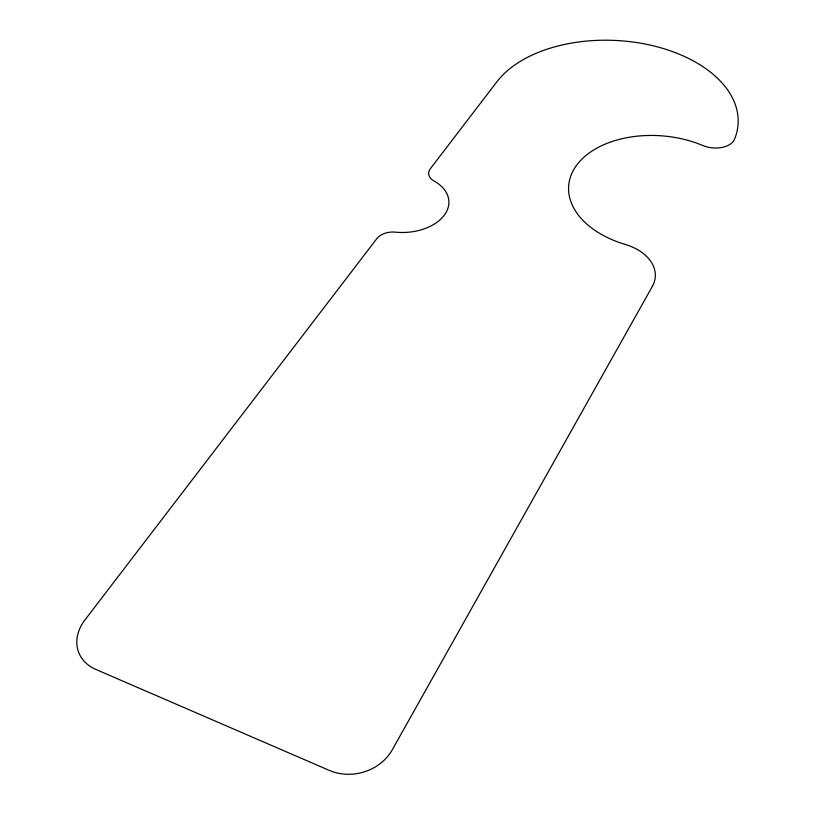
<?xml version="1.0" encoding="UTF-8"?>
<svg xmlns="http://www.w3.org/2000/svg" width="815" height="815" viewBox="0 0 815 815"><rect width="100%" height="100%" fill="white"/><g stroke="black" fill="none" stroke-linecap="round" stroke-linejoin="round"><path stroke-width="1.22" d="M652.367 286.381L392.26 749.82A46.261 40.495 -13.8 0 1 329.25 770.379L95.793 669.4A45.243 35.412 -21.3 0 1 84.862 620.062L376.795 238.683A17.258 11.492 -3.3 0 1 395.448 232.153A44.733 29.004 -2.7 0 0 444.155 215.354A44.733 29.004 -2.7 0 0 434.089 181.042A16.412 10.442 -1.5 0 1 430.34 168.725L496.885 81.785A126.407 76.722 2.8 0 1 653.284 45.823A126.407 76.722 2.8 0 1 734.529 139.202A21.526 13.101 5.4 0 1 702.754 145.498A89.334 57.019 4.5 0 0 577.458 164.121A89.334 57.019 4.5 0 0 625.248 244.429A47.097 31.928 3.7 0 1 652.367 286.381"/></g></svg>
